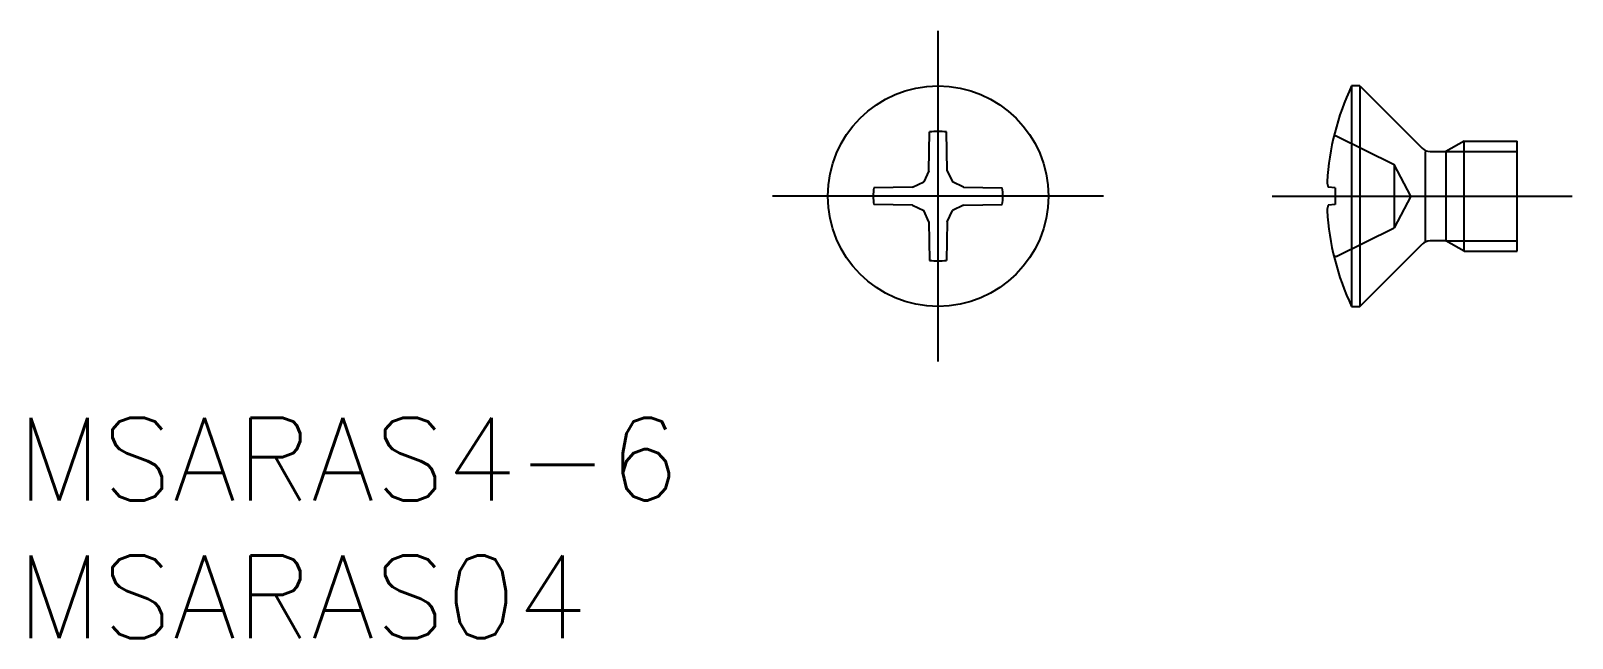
# Model space of a CAD drawing. Extents: x -32.9 to 23, y -16 to 6.
import ezdxf

# ---------------------------------------------------------------- set-up
doc = ezdxf.new("R2010")
doc.units = 0
doc.linetypes.add('CENTER', pattern=[50.8, 31.75, -6.35, 6.35, -6.35])
doc.linetypes.add('DASHED', pattern=[19.05, 12.7, -6.35])
doc.layers.get('0').update_dxf_attribs({"linetype": 'CONTINUOUS'})
doc.layers.add('CENTER', color=1, linetype='CENTER')
doc.styles.get("Standard").update_dxf_attribs({"font": 'txt.shx', "height": 3, "bigfont": 'bigfont.shx'})

msp = doc.modelspace()

# ---------------------------------------------------------------- linework, layer by layer
at = {"color": 7, "linetype": 'CONTINUOUS'}
for p, q in [((15, 4), (15, -4)), ((15.3, 4), (15, 4)), ((15.3, 4), (17.562, 1.738)), ((15.3, 4), (15.3, -4)), ((-0.331, 0.925), (-0.306, 2.33)), ((0.331, 0.925), (0.306, 2.33)), ((19.079, 2), (18.423, 1.621)), ((19.079, -2), (19.079, 2)), ((19.079, 2), (21, 2)), ((21, -2), (21, 2)), ((17.679, -1.621), (17.679, 1.621)), ((17.845, 1.621), (18.423, 1.621)), ((18.423, 1.621), (18.423, -1.621)), ((-0.331, 0.925), (-0.52, 0.52)), ((0.331, 0.925), (0.52, 0.52)), ((-0.925, 0.331), (-2.33, 0.306)), ((-0.925, 0.331), (-0.52, 0.52)), ((0.925, 0.331), (0.52, 0.52)), ((0.925, 0.331), (2.33, 0.306)), ((14.401, 0.306), (14.146, 0.331)), ((14.401, 0.306), (14.401, -0.306)), ((-0.925, -0.331), (-2.33, -0.306)), ((-0.925, -0.331), (-0.52, -0.52)), ((-0.331, -0.925), (-0.52, -0.52)), ((0.331, -0.925), (0.52, -0.52)), ((0.925, -0.331), (0.52, -0.52)), ((0.925, -0.331), (2.33, -0.306)), ((14.401, -0.306), (14.146, -0.331)), ((-0.331, -0.925), (-0.306, -2.33)), ((0.331, -0.925), (0.306, -2.33)), ((18.423, -1.621), (17.845, -1.621)), ((19.079, -2), (18.423, -1.621)), ((15.3, -4), (17.562, -1.738)), ((19.079, -2), (21, -2)), ((15, -4), (15.3, -4))]:
    msp.add_line(p, q, dxfattribs=at)
at = {"color": 3, "linetype": 'DASHED'}
for p, q in [((14.434, 2.185), (16.538, 1.145)), ((17.147, 0), (16.538, 1.145)), ((16.538, 1.145), (16.538, -1.145)), ((17.147, 0), (16.538, -1.145)), ((14.434, -2.185), (16.538, -1.145))]:
    msp.add_line(p, q, dxfattribs=at)
at = {"color": 3, "linetype": 'CONTINUOUS'}
for p, q in [((18.423, 1.621), (21, 1.621)), ((18.423, -1.621), (21, -1.621))]:
    msp.add_line(p, q, dxfattribs=at)
at = {"color": 7, "linetype": 'CONTINUOUS'}
msp.add_circle((0, 0), 4, dxfattribs=at)
for centre, radius, start, end in [((23.439, 0), 9.339, 154.6392, 176.8098), ((0, 0), 2.35, 82.5106, 97.4894), ((17.845, 2.021), 0.4, 225, 270), ((0, 0), 2.35, 172.5106, 187.4894), ((0, 0), 2.35, 352.5106, 7.4894), ((14.71, 0.522), 0.595, 180.1888, 198.7053), ((14.71, -0.522), 0.595, 161.2947, 179.8112), ((23.439, 0), 9.339, 183.1902, 205.3608), ((17.845, -2.021), 0.4, 90, 135), ((0, 0), 2.35, 262.5106, 277.4894)]:
    msp.add_arc(centre, radius, start, end, dxfattribs=at)
at = {"color": 3, "linetype": 'DASHED'}
for centre, start, end in [((14.7, 2.723), 236.4461, 243.7), ((14.7, -2.723), 116.3, 123.5539)]:
    msp.add_arc(centre, 0.6, start, end, dxfattribs=at)
at = {"layer": 'CENTER', "color": 1, "linetype": 'CENTER'}
for p, q in [((0, -6), (0, 6)), ((6, 0), (-6, 0)), ((12.114, 0), (23, 0))]:
    msp.add_line(p, q, dxfattribs=at)

# ---------------------------------------------------------------- texts
at = {"color": 7, "linetype": 'CONTINUOUS'}
for s, p in [('MSARAS4-6', (-33.42, -11.037)), ('MSARAS04', (-33.42, -16.037))]:
    msp.add_text(s, height=3, dxfattribs=at).set_placement(p)

doc.saveas('drawing.dxf')
